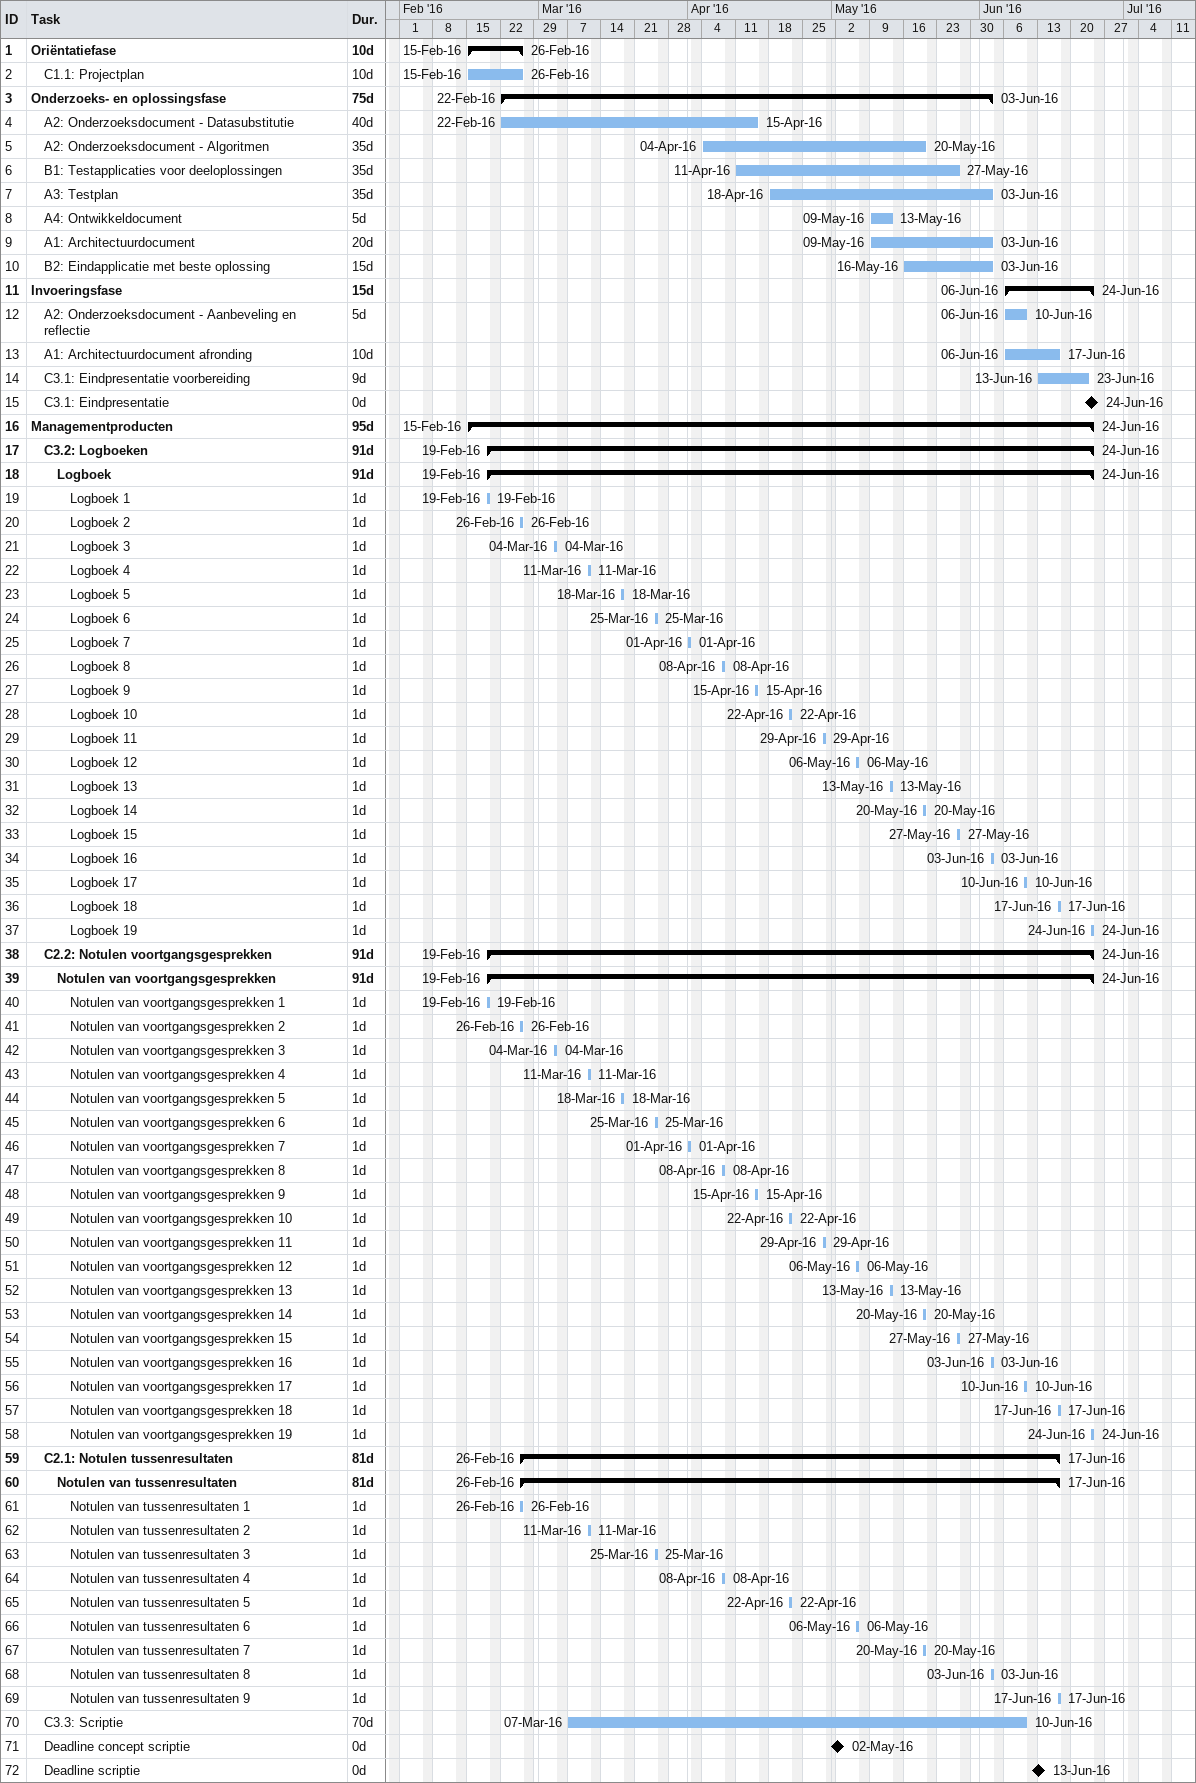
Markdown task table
| ID | Level | Task | Duration | Start | Finish |
|---|---|---|---|---|---|
| 1 | 1 | **Oriëntatiefase** | 10d | 2016-02-15 | 2016-02-26 |
| 2 | 2 | C1.1: Projectplan | 10d | 2016-02-15 | 2016-02-26 |
| 3 | 1 | **Onderzoeks- en oplossingsfase** | 75d | 2016-02-22 | 2016-06-03 |
| 4 | 2 | A2: Onderzoeksdocument - Datasubstitutie | 40d | 2016-02-22 | 2016-04-15 |
| 5 | 2 | A2: Onderzoeksdocument - Algoritmen | 35d | 2016-04-04 | 2016-05-20 |
| 6 | 2 | B1: Testapplicaties voor deeloplossingen | 35d | 2016-04-11 | 2016-05-27 |
| 7 | 2 | A3: Testplan | 35d | 2016-04-18 | 2016-06-03 |
| 8 | 2 | A4: Ontwikkeldocument | 5d | 2016-05-09 | 2016-05-13 |
| 9 | 2 | A1: Architectuurdocument | 20d | 2016-05-09 | 2016-06-03 |
| 10 | 2 | B2: Eindapplicatie met beste oplossing | 15d | 2016-05-16 | 2016-06-03 |
| 11 | 1 | **Invoeringsfase** | 15d | 2016-06-06 | 2016-06-24 |
| 12 | 2 | A2: Onderzoeksdocument - Aanbeveling en reflectie | 5d | 2016-06-06 | 2016-06-10 |
| 13 | 2 | A1: Architectuurdocument afronding | 10d | 2016-06-06 | 2016-06-17 |
| 14 | 2 | C3.1: Eindpresentatie voorbereiding | 9d | 2016-06-13 | 2016-06-23 |
| 15 | 2 | C3.1: Eindpresentatie | 0d | 2016-06-24 | 2016-06-24 |
| 16 | 1 | **Managementproducten** | 95d | 2016-02-15 | 2016-06-24 |
| 17 | 2 | **C3.2: Logboeken** | 91d | 2016-02-19 | 2016-06-24 |
| 18 | 3 | **Logboek** | 91d | 2016-02-19 | 2016-06-24 |
| 19 | 4 | Logboek 1 | 1d | 2016-02-19 | 2016-02-19 |
| 20 | 4 | Logboek 2 | 1d | 2016-02-26 | 2016-02-26 |
| 21 | 4 | Logboek 3 | 1d | 2016-03-04 | 2016-03-04 |
| 22 | 4 | Logboek 4 | 1d | 2016-03-11 | 2016-03-11 |
| 23 | 4 | Logboek 5 | 1d | 2016-03-18 | 2016-03-18 |
| 24 | 4 | Logboek 6 | 1d | 2016-03-25 | 2016-03-25 |
| 25 | 4 | Logboek 7 | 1d | 2016-04-01 | 2016-04-01 |
| 26 | 4 | Logboek 8 | 1d | 2016-04-08 | 2016-04-08 |
| 27 | 4 | Logboek 9 | 1d | 2016-04-15 | 2016-04-15 |
| 28 | 4 | Logboek 10 | 1d | 2016-04-22 | 2016-04-22 |
| 29 | 4 | Logboek 11 | 1d | 2016-04-29 | 2016-04-29 |
| 30 | 4 | Logboek 12 | 1d | 2016-05-06 | 2016-05-06 |
| 31 | 4 | Logboek 13 | 1d | 2016-05-13 | 2016-05-13 |
| 32 | 4 | Logboek 14 | 1d | 2016-05-20 | 2016-05-20 |
| 33 | 4 | Logboek 15 | 1d | 2016-05-27 | 2016-05-27 |
| 34 | 4 | Logboek 16 | 1d | 2016-06-03 | 2016-06-03 |
| 35 | 4 | Logboek 17 | 1d | 2016-06-10 | 2016-06-10 |
| 36 | 4 | Logboek 18 | 1d | 2016-06-17 | 2016-06-17 |
| 37 | 4 | Logboek 19 | 1d | 2016-06-24 | 2016-06-24 |
| 38 | 2 | **C2.2: Notulen voortgangsgesprekken** | 91d | 2016-02-19 | 2016-06-24 |
| 39 | 3 | **Notulen van voortgangsgesprekken** | 91d | 2016-02-19 | 2016-06-24 |
| 40 | 4 | Notulen van voortgangsgesprekken 1 | 1d | 2016-02-19 | 2016-02-19 |
| 41 | 4 | Notulen van voortgangsgesprekken 2 | 1d | 2016-02-26 | 2016-02-26 |
| 42 | 4 | Notulen van voortgangsgesprekken 3 | 1d | 2016-03-04 | 2016-03-04 |
| 43 | 4 | Notulen van voortgangsgesprekken 4 | 1d | 2016-03-11 | 2016-03-11 |
| 44 | 4 | Notulen van voortgangsgesprekken 5 | 1d | 2016-03-18 | 2016-03-18 |
| 45 | 4 | Notulen van voortgangsgesprekken 6 | 1d | 2016-03-25 | 2016-03-25 |
| 46 | 4 | Notulen van voortgangsgesprekken 7 | 1d | 2016-04-01 | 2016-04-01 |
| 47 | 4 | Notulen van voortgangsgesprekken 8 | 1d | 2016-04-08 | 2016-04-08 |
| 48 | 4 | Notulen van voortgangsgesprekken 9 | 1d | 2016-04-15 | 2016-04-15 |
| 49 | 4 | Notulen van voortgangsgesprekken 10 | 1d | 2016-04-22 | 2016-04-22 |
| 50 | 4 | Notulen van voortgangsgesprekken 11 | 1d | 2016-04-29 | 2016-04-29 |
| 51 | 4 | Notulen van voortgangsgesprekken 12 | 1d | 2016-05-06 | 2016-05-06 |
| 52 | 4 | Notulen van voortgangsgesprekken 13 | 1d | 2016-05-13 | 2016-05-13 |
| 53 | 4 | Notulen van voortgangsgesprekken 14 | 1d | 2016-05-20 | 2016-05-20 |
| 54 | 4 | Notulen van voortgangsgesprekken 15 | 1d | 2016-05-27 | 2016-05-27 |
| 55 | 4 | Notulen van voortgangsgesprekken 16 | 1d | 2016-06-03 | 2016-06-03 |
| 56 | 4 | Notulen van voortgangsgesprekken 17 | 1d | 2016-06-10 | 2016-06-10 |
| 57 | 4 | Notulen van voortgangsgesprekken 18 | 1d | 2016-06-17 | 2016-06-17 |
| 58 | 4 | Notulen van voortgangsgesprekken 19 | 1d | 2016-06-24 | 2016-06-24 |
| 59 | 2 | **C2.1: Notulen tussenresultaten** | 81d | 2016-02-26 | 2016-06-17 |
| 60 | 3 | **Notulen van tussenresultaten** | 81d | 2016-02-26 | 2016-06-17 |
| 61 | 4 | Notulen van tussenresultaten 1 | 1d | 2016-02-26 | 2016-02-26 |
| 62 | 4 | Notulen van tussenresultaten 2 | 1d | 2016-03-11 | 2016-03-11 |
| 63 | 4 | Notulen van tussenresultaten 3 | 1d | 2016-03-25 | 2016-03-25 |
| 64 | 4 | Notulen van tussenresultaten 4 | 1d | 2016-04-08 | 2016-04-08 |
| 65 | 4 | Notulen van tussenresultaten 5 | 1d | 2016-04-22 | 2016-04-22 |
| 66 | 4 | Notulen van tussenresultaten 6 | 1d | 2016-05-06 | 2016-05-06 |
| 67 | 4 | Notulen van tussenresultaten 7 | 1d | 2016-05-20 | 2016-05-20 |
| 68 | 4 | Notulen van tussenresultaten 8 | 1d | 2016-06-03 | 2016-06-03 |
| 69 | 4 | Notulen van tussenresultaten 9 | 1d | 2016-06-17 | 2016-06-17 |
| 70 | 2 | C3.3: Scriptie | 70d | 2016-03-07 | 2016-06-10 |
| 71 | 2 | Deadline concept scriptie | 0d | 2016-05-02 | 2016-05-02 |
| 72 | 2 | Deadline scriptie | 0d | 2016-06-13 | 2016-06-13 |
